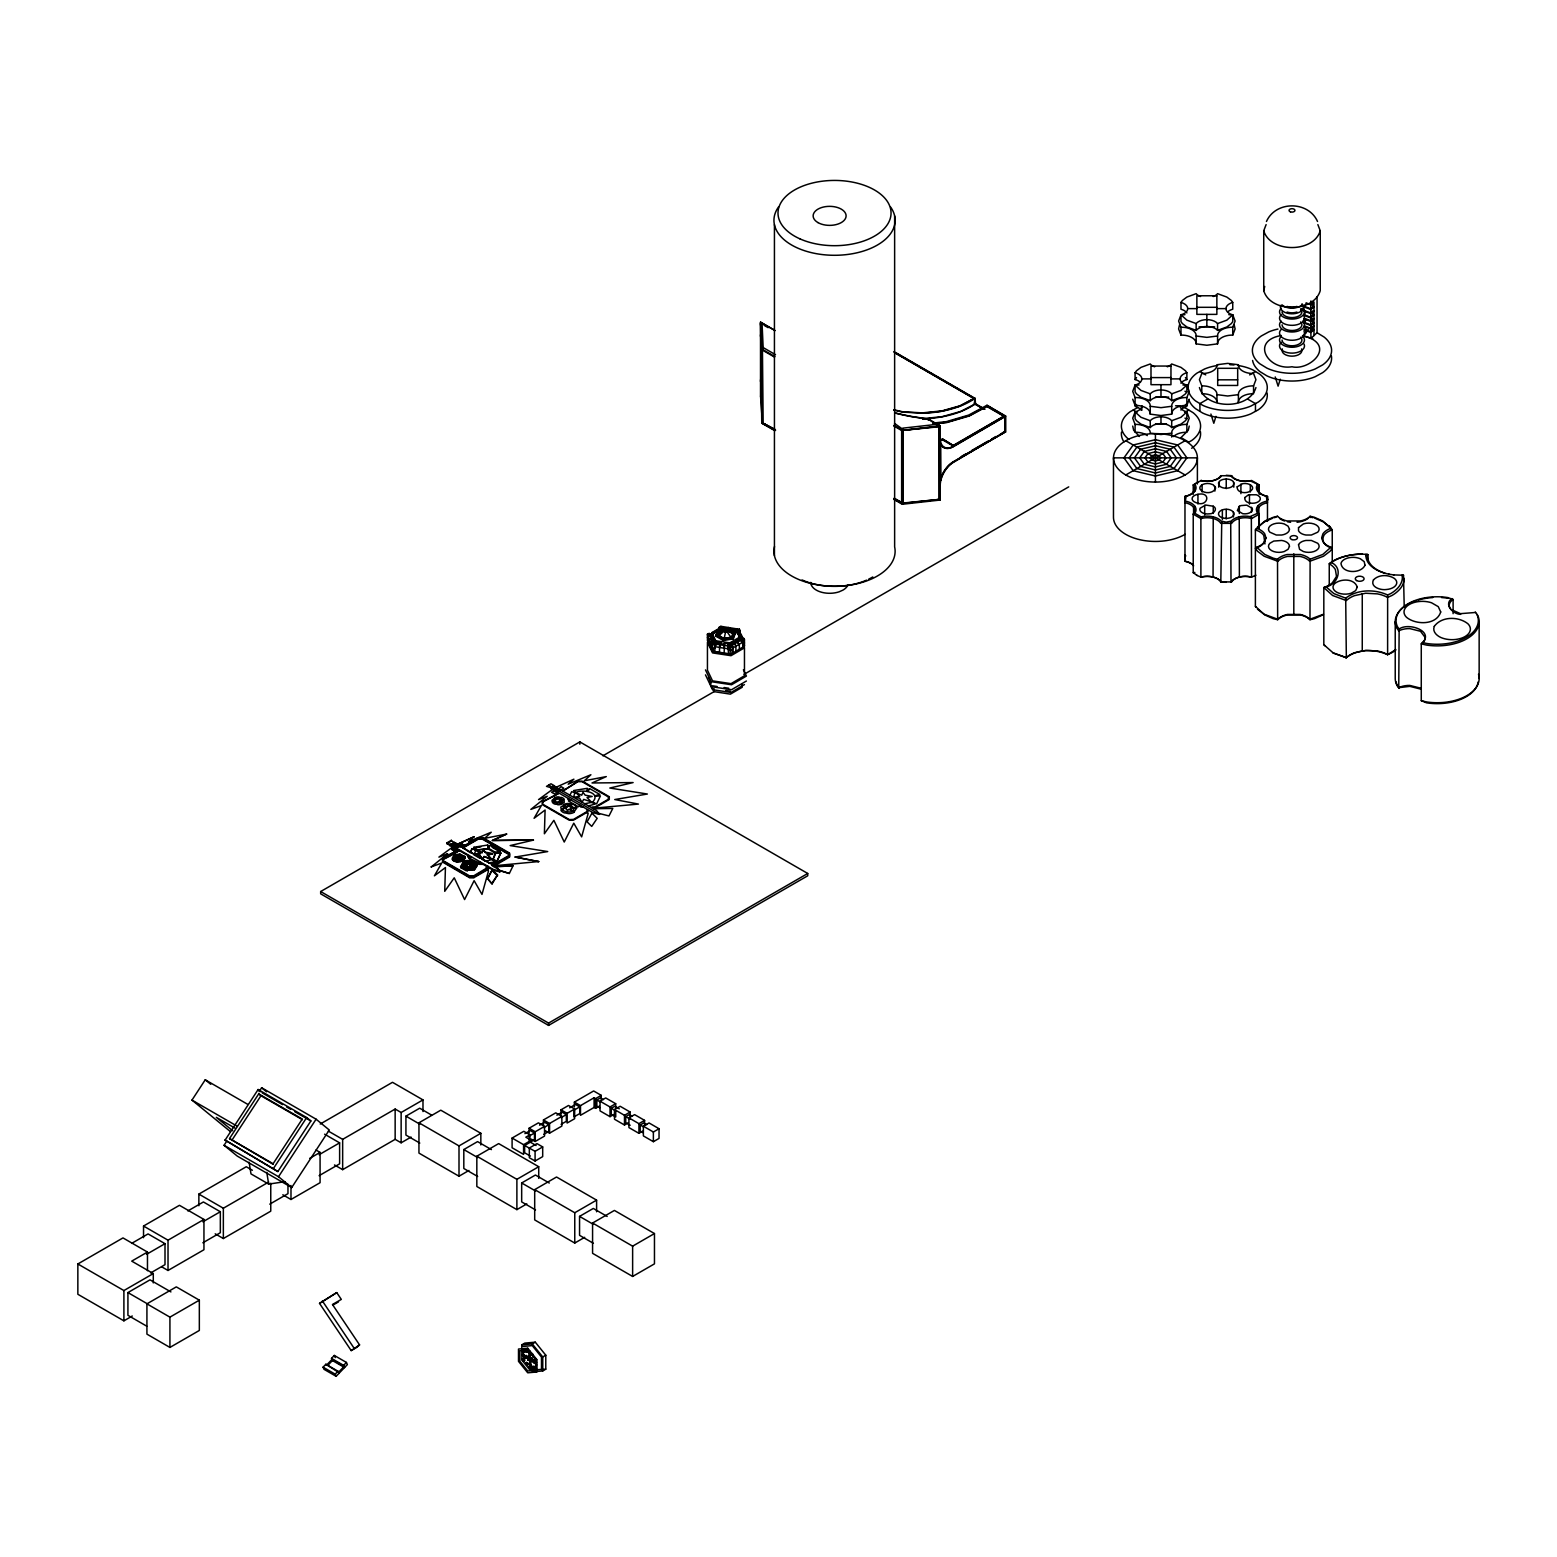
<?xml version="1.0" encoding="UTF-8"?>
<svg xmlns="http://www.w3.org/2000/svg" width="1557" height="1557" viewBox="0 0 1557 1557"><rect width="100%" height="100%" fill="white"/><g stroke="black" fill="none" stroke-linecap="round" stroke-linejoin="round"><path stroke-width="1.5" d="M442.558 862.053L469.299 877.564L474.048 877.564L488.392 869.293L487.808 866.237L486.465 867.015L486.64 869.526L473.795 876.941L469.747 877.155L443.103 861.702L443.122 858.316C465.679 844.809 462.487 850.2 443.122 859.483L443.122 858.316M1404.219 606.919L1403.499 575.234L1401.903 575.195L1402.37 577.258A40.112 23.16 0 0 1 1390.635 593.626L1387.637 594.969L1387.618 654.699L1395.831 649.561M486.971 870.052L488.509 870.986L481.989 894.399L474.126 880.659L464.589 899.557L454.235 877.817L444.738 891.324L445.438 867.541L434.403 875.832L441.701 863.065L431.192 866.899M1389.233 574.241C1379.21 572.275 1365.528 566.417 1365.82 554.37L1367.688 554.545C1366.443 564.432 1376.622 570.66 1384.835 573.112M724.083 648.179L728.715 648.88L728.384 646.038L716.162 644.209L714.819 646.797L717.485 642.126L721.008 642.652L719.451 647.478L724.083 648.179L724.53 643.177L728.053 643.703L728.715 653.687L728.053 643.703M1259.224 528.212L1259.224 514.16L1257.686 513.226L1250.096 516.593A15.745 9.089 0 0 0 1231.237 521.089L1226.235 522.159L1221.213 521.089A15.745 9.089 0 0 0 1202.354 516.593L1200.895 518.578L1200.895 577.141A14.383 8.31 0 0 1 1220.805 581.909L1231.665 581.909A14.383 8.31 0 0 1 1251.556 577.141L1255.896 575.214M497.539 863.24L508.555 856.817L508.905 853.372L482.261 837.997L478.31 837.997L464.161 846.171L463.383 848.429L464.161 846.171M508.555 856.875L508.905 854.482M1323.041 614.859L1314.478 618.654L1309.982 619.725L1308.444 618.382A18.626 10.763 0 0 0 1300.406 614.976L1287.23 614.976A18.626 10.763 0 0 0 1279.173 618.382L1277.655 619.725L1273.139 618.654L1264.595 614.859L1255.39 606.296L1255.39 529.925L1256.596 528.329L1258.718 529.127A18.995 10.977 0 0 1 1264.732 533.856L1265.958 537.749L1264.732 541.622A18.995 10.977 0 0 1 1258.718 546.351L1255.39 548.298L1257.472 551.217L1264.148 556.238L1277.888 561.298A18.003 10.393 0 0 1 1287.444 556.433L1300.192 556.433A18.003 10.393 0 0 1 1309.729 561.298L1323.489 556.238L1330.145 551.217L1332.247 548.298L1328.919 546.351A18.995 10.977 0 0 1 1322.905 541.622L1321.679 537.749L1322.905 533.856A18.995 10.977 0 0 1 1328.919 529.127L1331.021 528.329L1332.247 529.925L1332.247 562.797M1329.522 547.285A18.003 10.393 0 0 1 1323.82 542.79L1322.652 539.111L1323.82 535.433A18.003 10.393 0 0 1 1332.247 529.925L1322.788 521.011L1314.303 517.255L1310.118 516.262L1308.736 517.469A18.995 10.977 0 0 1 1300.523 520.953L1287.094 520.953A18.995 10.977 0 0 1 1278.9 517.469L1277.518 516.262L1273.334 517.255L1264.848 521.011L1255.39 529.925A18.003 10.393 0 0 1 1263.797 535.433L1264.965 543.938M1256.596 547.149L1264.848 554.467L1273.334 558.223L1277.518 559.216L1278.9 558.009A18.995 10.977 0 0 1 1287.094 554.526L1300.523 554.526A18.995 10.977 0 0 1 1308.736 558.009L1310.118 559.216L1309.982 619.725M724.53 643.177L724.141 652.87M1453.109 613.672L1453.109 599.464L1447.835 597.577A41.144 23.744 0 0 0 1397.446 626.673L1399.14 629.009L1398.75 687.688L1409.805 686.365L1421.074 689.187M724.122 638.642L725.484 632.376L727.722 631.072L724.647 630.604L720.774 631.636L718.945 635.704L724.122 638.642L728.793 637.903M1179.564 324.693L1178.61 328.916L1180.985 335.105A14.597 8.427 0 0 1 1196.146 343.863L1206.85 345.245L1217.574 343.863A14.597 8.427 0 0 1 1232.735 335.105L1235.11 328.916L1234.156 324.693M1189.237 399.215L1186.862 405.404A14.597 8.427 0 0 0 1171.701 414.143L1160.977 415.524L1150.253 414.143A14.597 8.427 0 0 0 1135.092 405.404L1132.717 399.215M1189.237 426.073L1188.263 430.296L1180.965 437.614L1188.75 442.11L1191.65 440.534A39.606 22.868 0 0 0 1193.11 412.702L1186.025 408.362A39.606 22.868 0 0 0 1181.802 406.63M1184.974 502.677L1184.974 496.391A14.383 8.31 0 0 0 1193.226 484.908L1195.27 484.947A15.745 9.089 0 0 1 1187.466 495.827L1186.22 496.138L1184.974 502.677A14.383 8.31 0 0 1 1193.226 514.16L1200.895 518.578A14.383 8.31 0 0 1 1220.805 523.347L1231.665 523.347A14.383 8.31 0 0 1 1251.556 518.578L1259.224 514.16A14.383 8.31 0 0 1 1267.476 502.677L1267.476 496.391A14.383 8.31 0 0 1 1259.224 484.908L1251.556 480.471A14.383 8.31 0 0 1 1231.665 475.722L1220.805 475.722A14.383 8.31 0 0 1 1200.895 480.471L1202.354 480.841A15.745 9.089 0 0 0 1221.213 476.345L1220.805 475.722M1317.864 224.597L1320.239 230.786L1320.239 290.672C1313.621 313.035 1270.356 313.035 1263.739 290.672L1263.739 230.786L1266.113 224.597M1218.625 482.398C1217.282 490.942 1237.581 489.618 1233.047 481.308A7.863 4.535 0 0 0 1219.423 481.308L1218.664 487.166M1263.739 290.672L1264.693 286.449M1255.935 387.557C1249.317 409.919 1206.052 409.919 1199.415 387.557M1320.239 230.786C1313.621 253.129 1270.356 253.129 1263.739 230.786M1267.476 521.4L1267.476 502.677L1266.23 496.138L1264.985 495.827A15.745 9.089 0 0 1 1257.18 484.947L1259.224 484.908L1259.224 494.289M894.535 498.649L902.749 503.962L902.749 428.156L937.353 424.283L940.233 425.878L940.233 500.031L902.282 504.273L894.01 499.505M527.901 1356.244L530.178 1357.354M530.236 1357.685L528.407 1355.972M531.093 1362.336C532.416 1361.499 528.582 1360.409 530.236 1361.597M940.37 480.004L940.7 478.758A19.248 11.113 -60 0 1 953.273 461.787L1005.316 431.99L953.487 461.904A19.248 11.113 -60 0 0 940.915 478.875L940.603 480.14L940.37 443.142L940.915 444.154A19.248 11.113 -60 0 0 953.487 446.606L1005.102 416.556L1005.102 431.853M461.222 867.093L463.11 862.403L464.258 863.006L463.285 867.113L467.178 869.37L463.285 866.529L461.397 867.113M562.817 809.309L563.751 806.156C571.419 800.512 579.729 813.143 567.332 811.917C562.544 811.469 557.231 806.078 563.906 806.059M463.383 848.429L463.791 845.957L463.733 848.195M1215.959 416.361L1213.798 423.27L1210.898 414.045M1280.263 379.227L1278.102 386.155L1275.202 376.93M480.062 858.374L473.853 854.812L476.247 849.713L473.309 849.013M573.521 797.262L574.805 793.155C580.274 788.523 602.364 791.793 592.555 802.186L584.731 803.743M457.213 861.819C466.205 858.608 460.502 863.687 456.337 861.371C448.494 862.325 457.972 852.263 454.099 858.9L457.194 860.904L452.6 858.744L454.196 858.783M553.767 801.368C553.805 796.756 560.442 797.651 562.719 800.045C571.03 805.845 543.607 802.478 554.662 798.858M1213.234 516.846L1213.059 577.083M467.411 870.947C465.407 869.156 478.68 871.55 472.997 868.047L466.594 870.11L467.664 869.098M460.561 866.977L463.422 861.761C467.567 858.257 472.121 863.376 470.681 861.274M572.645 811.08C578.27 812.676 564.413 815.479 567.332 811.917M569.92 805.203C572.879 801.68 559.469 804.385 564.296 805.825M460.269 845.976L470.311 852.749L472.043 849.11L474.243 848.76L473.931 847.261L487.691 845.042L488.1 848.565M582.824 806.857L580.975 807.149L580.917 805.767M586.794 791.228L587.339 788.329L573.579 790.547L575.895 792.532M462.877 861.313L461.728 859.775L456.707 861.391L457.194 860.32M460.055 854.306C457.992 854.774 468.735 856.311 463.169 857.459M561.376 802.809C565.716 804.093 554.895 806.176 557.231 803.431M559.352 798.216C561.727 795.51 551.236 797.515 554.973 798.683M467.664 864.349C461.981 861.683 468.443 867.015 468.326 862.87C469.28 866.529 477.259 865.128 469.455 864.349M467.664 864.758L468.326 862.87M716.025 634.906L718.614 629.164L728.54 627.588L735.877 631.753L733.289 638.934L723.343 640.511L716.025 636.346L716.025 634.906L723.343 639.09L733.289 637.514L735.877 631.753M716.025 636.346L718.614 629.164M714.877 648.276L712.522 648.043M714.877 651.488L714.819 645.182L717.485 642.126M718.945 635.704L724.647 630.604M719.451 647.478L721.008 642.652M719.509 652.169L719.509 647.362L714.877 646.68M726.418 630.332L732.958 633.485L731.128 637.533L727.255 632.103M728.773 650.359L732.549 649.756M482.047 852.711L477.22 850.667L482.047 852.711L483.371 849.46C484.538 855.902 502.327 854.404 485.512 852.302M457.661 857.304L455.714 856.214L457.661 857.304L458.186 855.766L461.865 857.888L459.043 856.914M461.397 866.879L460.911 867.736L463.285 867.113C467.625 875.54 478.739 860.729 473.347 868.417C474.924 870.538 480.081 862.539 474.768 864.991M474.515 869.838L477.376 864.602M928.595 420.156L928.225 419.008L911.546 416.439A185.964 107.375 0 0 1 894.944 412.858M468.209 856.545L468.715 855.474L468.209 857.128L469.474 857.304L468.209 857.128M475.488 850.161L472.043 848.584L470.311 852.166L473.853 854.229M475.157 850.122L488.1 848.915L495.535 853.217L500.167 851.154L490.221 845.432L488.1 848.098L495.535 852.399L492.907 859.717L495.788 853.178L500.809 852.866L496.975 861.391L492.207 859.542L485.064 861.274L482.417 858.958M496.975 861.391L500.809 852.866M568.383 798.507L567.857 799.578L570.29 799.617M569.959 795.218L571.691 791.637L575.136 792.98M455.325 855.863C452.639 854.443 450.615 862.072 454.099 858.316M457.194 860.846L461.728 860.281L463.169 857.226L465.193 857.128L463.636 860.885L462.76 860.437M463.636 860.885L465.193 857.128M561.668 802.653L562.817 800.279C567.293 800.337 560.209 795.335 559.742 798.274M499.038 870.091L509.334 873.477L513.129 865.634L493.705 865.926M460.911 867.736L466.107 870.733L467.178 868.787M470.759 862.228L474.651 865.05L470.759 862.812L471.829 860.865L476.539 864.719M562.933 809.582C556.919 808.881 566.3 815.751 566.826 811.839M570.407 805.28C570.932 801.368 580.313 808.219 574.299 807.519M1277.655 619.725L1277.518 559.216M487.438 878.44L492.284 869.779L497.539 874.937L492.07 883.928L487.438 878.44L492.07 883.928M487.438 879.374L492.284 869.779M479.731 863.765L480.315 862.15L479.731 863.415L480.996 863.61L480.315 862.383M571.244 800.162L568.519 801.038L578.445 806.779L579.963 805.203M587.748 791.384L589.889 788.718L599.815 794.44L595.202 795.685M1310.118 517.625L1310.118 516.262M466.672 866.373C460.833 862.169 469.28 870.674 468.754 866.529L472.627 868.203L468.754 866.529M467.879 868.475L468.754 866.938M553.864 801.583C549.193 800.999 556.374 806.39 556.842 803.354M484.071 856.506L491.506 859.328L484.071 856.506L482.417 859.328L480.043 855.455L475.138 854.209L480.043 855.863L482.125 858.783M482.417 859.736L484.071 856.914M582.065 802.205L583.719 799.383L591.173 801.797L587.008 797.495L592.205 796.464L585.16 795.179L583.019 792.318L581.715 795.179L575.526 792.747M456.843 858.569L454.878 857.635L457.758 860.204L458.459 858.608L461.456 860.028L458.459 858.608M1266.464 221.483C1275.689 200.678 1308.289 200.678 1317.514 221.483M1221.739 521.809L1220.805 581.909L1226.235 582.318M230.475 1131.647L191.978 1100.098L205.232 1079.799L247.933 1104.458M225.123 1140.094L258.131 1089.511L306.69 1117.537L310.875 1120.962L277.847 1171.545L225.123 1140.094L277.847 1171.545M259.046 1091.729L261.634 1087.759L316.09 1119.191L329.267 1129.993L291.723 1187.543L237.267 1156.092L224.072 1145.29L226.602 1141.417M229.521 1138.576L258.696 1093.89L302.272 1119.055L273.098 1163.741L229.521 1138.576L273.273 1164.383M231.779 1140.425L260.953 1095.739L258.696 1093.89M273.682 1168.12L306.69 1117.537M291.723 1187.543L278.528 1176.722L316.09 1119.191M492.07 882.994L497.539 874.937M1197.216 575.467L1193.226 572.704L1193.226 514.16L1195.27 512.487A15.745 9.089 0 0 0 1187.466 501.607L1186.22 501.315M1194.861 572.431L1193.226 572.704M522.354 1355.096L524.378 1354.668L524.378 1356.672L522.354 1355.096L523.366 1354.084M525.546 1350.561L527.57 1350.133L527.57 1352.138L526.052 1351.846L526.558 1349.549M523.872 1356.964L525.332 1355.583L526.324 1358.113L524.845 1357.179L526.324 1355.485L527.298 1358.015L526.324 1355.485M527.064 1352.43L528.076 1351.418M529.03 1357.86L528.524 1358.58M526.052 1362.589L527.57 1362.881L527.064 1365.197L525.546 1363.309L526.558 1362.297M533.428 1356.108L532.416 1353.52M527.064 1365.197L528.076 1364.185M530.703 1359.903C533.136 1360.429 528.991 1361.071 532.202 1358.716M531.969 1360.565L529.75 1361.888M531.93 1366.988L533.934 1366.559L533.428 1368.875L531.93 1366.988L533.428 1368.875M536.114 1361.441L535.102 1362.453L536.62 1364.341M715.247 640.842C709.758 642.224 712.639 659.37 711.88 643.508L715.247 641.951L714.274 638.818L710.615 642.457L709.35 639.791L713.32 636.794L712.347 634.769L708.065 637.124L709.544 639.752L709.35 644.598L707.442 634.186L713.145 634.108M1186.901 312.918A11.892 6.851 0 0 0 1180.985 309.24L1180.985 302.428L1182.386 300.462L1186.882 297.076L1196.146 293.67A11.892 6.851 0 0 0 1200.525 296.511M1140.016 382.068A11.892 6.851 0 0 0 1135.092 379.538L1135.092 372.707L1136.513 370.741L1140.989 367.374L1150.253 363.968A11.892 6.851 0 0 0 1154.632 366.81M1196.866 308.617L1187.738 308.617A11.892 6.851 0 0 1 1180.985 314.806L1178.61 321.053L1180.985 327.242A14.597 8.427 0 0 1 1196.146 336.001L1206.85 337.363L1217.574 336.001A14.597 8.427 0 0 1 1232.735 327.242L1235.11 321.053L1232.735 314.864A11.892 6.851 0 0 1 1225.982 308.617L1216.854 308.617M1135.092 379.538L1136.513 377.553M1150.993 378.896L1141.845 378.896A11.892 6.851 0 0 1 1135.092 385.085L1132.717 391.352L1135.092 397.541A14.597 8.427 0 0 1 1150.253 406.28L1160.977 407.662L1171.701 406.28A14.597 8.427 0 0 1 1186.862 397.541L1189.237 391.352L1186.862 385.143A11.892 6.851 0 0 1 1180.109 378.896L1170.961 378.896M1136.513 404.431L1135.092 406.396A11.892 6.851 0 0 1 1141.028 410.075M1135.092 412.021L1132.717 418.21L1135.092 424.399A14.597 8.427 0 0 1 1150.253 433.138L1160.977 434.52L1171.701 433.138A14.597 8.427 0 0 1 1186.862 424.399L1189.237 418.21L1186.862 412.021A14.597 8.427 0 0 1 1184.858 411.982M1228.765 314.65A14.597 8.427 0 0 0 1232.735 314.864L1226.838 320.158L1217.574 323.564A11.892 6.851 0 0 0 1206.85 319.652A11.892 6.851 0 0 0 1196.146 323.564L1186.882 320.158L1180.985 314.806A14.597 8.427 0 0 0 1184.955 314.65M1182.872 384.929A14.597 8.427 0 0 0 1186.862 385.143L1180.965 390.437L1171.701 393.843A11.892 6.851 0 0 0 1160.977 389.951A11.892 6.851 0 0 0 1150.253 393.843L1140.989 390.437L1135.092 385.085A14.597 8.427 0 0 0 1139.082 384.929M1186.862 385.085L1186.862 391.916L1185.441 393.882L1180.965 397.249L1171.701 400.655A11.892 6.851 0 0 0 1160.977 396.763A11.892 6.851 0 0 0 1150.253 400.655L1140.989 397.249L1136.513 393.882L1135.092 391.916L1135.092 385.085M1175.535 405.774L1180.109 405.774A11.892 6.851 0 0 0 1186.862 411.963L1180.965 417.295L1171.701 420.701A11.892 6.851 0 0 0 1160.977 416.809A11.892 6.851 0 0 0 1150.253 420.701L1140.989 417.295L1135.092 411.963A11.892 6.851 0 0 0 1141.845 405.774L1141.845 410.308M1186.862 411.963L1186.862 418.775L1185.441 420.74L1180.965 424.127L1171.701 427.533A11.892 6.851 0 0 0 1160.977 423.621A11.892 6.851 0 0 0 1150.253 427.533L1140.989 424.127L1136.513 420.74L1135.092 418.775L1135.092 411.963M1313.991 310.836L1310.916 313.697L1303.832 311.011L1303.832 306.846L1306.031 303.771M1253.56 385.883L1255.935 379.694L1253.56 373.505A14.597 8.427 0 0 1 1238.399 364.747L1227.675 363.384L1216.951 364.747A14.597 8.427 0 0 1 1201.79 373.505L1199.415 379.694L1201.79 385.883A14.597 8.427 0 0 1 1216.951 394.641L1227.675 396.003L1238.399 394.641A14.597 8.427 0 0 1 1253.56 385.883L1253.56 393.746A14.597 8.427 0 0 0 1238.399 402.504L1238.399 394.641M1306.031 319.827L1303.832 322.902L1310.916 325.588L1313.991 322.727M1302.703 335.495L1303.832 335.748L1308.25 329.578M1331.021 547.149L1322.788 554.467L1310.118 559.216M1265.958 537.749L1263.797 542.79A18.003 10.393 0 0 1 1258.114 547.285M723.129 628.405L723.188 626.673L723.188 628.288L725.562 628.211M1399.14 629.009C1408.851 621.924 1435.749 631.617 1421.269 643.839L1421.269 700.669L1426.543 702.83A41.144 23.744 0 0 0 1478.177 681.947M331.505 1358.385L343.61 1365.372L344.545 1367.533L332.439 1360.526L331.505 1358.385L334.307 1355.446L346.413 1362.433L347.367 1364.594L336.137 1376.31L324.012 1369.323L323.077 1367.163L325.88 1364.243L337.986 1371.23L338.939 1373.391M326.347 1365.314L331.972 1359.456L344.078 1366.443L338.472 1372.301L325.88 1364.243M328.235 1364.925L332.439 1360.526M336.137 1376.31L335.183 1374.169L337.986 1371.23M343.61 1365.372L346.413 1362.433M774.16 430.316L761.762 423.154L761.762 349.002L763.164 347.561L762.035 323.058L760.517 322.104L760.517 396.276M1310.702 304.16L1312.804 302.194L1312.804 306.826L1310.702 308.792L1304.961 306.573M1310.702 317.278L1312.804 315.312L1312.804 310.991L1310.702 312.957L1304.961 310.758L1304.961 315.059L1310.702 317.278L1310.916 309.532L1313.991 306.671M1310.702 324.849L1312.804 322.883L1312.804 318.757L1310.702 320.723L1304.961 318.504L1304.961 322.63L1310.702 324.849L1310.916 318.017L1313.991 315.156M1313.991 318.582L1310.916 321.443L1303.832 318.776M1313.991 326.172L1310.916 329.014L1303.832 326.347M1310.702 331.719L1312.804 329.753L1312.804 326.328L1310.702 328.293L1304.961 326.075L1304.961 329.5L1310.702 331.719L1310.916 325.588M1281.275 335.495C1249.96 340.925 1268.118 370.78 1291.999 366.751C1308.308 370.819 1333.006 349.216 1310.916 338.433L1310.916 332.458L1313.991 329.597M1317.047 296.784L1317.047 332.711L1310.916 338.433L1303.832 335.748M457.252 845.042L457.252 846.21L458.225 844.478L455.053 842.648L449.876 845.646L446.84 842.901L449.876 844.653L451.141 843.913L451.16 846.054L454.333 847.884L455.423 845.412L453.106 844.069L451.705 844.887L455.423 845.743L454.333 846.716L451.141 844.906M1194.842 506.22L1193.577 507.348L1193.577 514.374M319.535 1303.404L336.74 1292.602L341.314 1299.394L332.458 1304.494L359.57 1344.898L356.767 1347.389L351.201 1350.6L319.535 1303.404L336.74 1292.602M351.201 1350.6L359.57 1344.898M474.243 836.673L456.629 844.673L474.243 836.673L468.521 841.734L491.253 832.217L484.636 838.347L506.648 834.065L492.362 840.508L533.448 840.099L510.151 845.587L547.714 851.562L515.075 857.07L538.78 861.605L515.075 857.012M1451.883 598.55C1443.397 604.369 1453.148 614.353 1460.68 614.353M1451.883 599.679L1453.109 599.464A15.959 9.206 0 0 0 1449.217 605.829L1449.859 608.106M1395.636 650.281A31.49 18.178 0 0 1 1387.579 654.543A26.586 15.356 0 0 0 1377.439 651.021L1365.664 650.378L1354.551 652.753A26.586 15.356 0 0 0 1346.338 657.677L1333.532 653.22L1323.82 644.676L1323.82 587.553L1326.077 586.814L1333.901 593.626L1345.696 598.141C1357.47 589.266 1374.5 588.974 1387.637 594.969M1345.871 657.871C1357.509 648.88 1374.578 648.627 1387.618 654.699M719.353 630.604L719.198 627.315L720.872 626.323L736.169 628.775L740.023 639.09L729.805 645.085L728.053 644.812M431.192 866.957L447.56 853.82M1194.764 484.227L1197.528 482.145M1239.333 506.297L1237.348 510.579L1242.778 513.713A7.688 4.437 0 0 0 1252.198 508.283L1246.748 505.149L1240.929 505.577L1239.333 506.297L1239.333 513.499M1257.472 527.006L1264.148 521.984L1272.828 518.131M1329.25 585.16L1329.25 563.751L1333.901 560.89A40.112 23.16 0 0 1 1362.258 554.097L1367.688 554.545L1367.688 559.313M734.417 629.631L739.38 629.125L740.023 633.66L739.38 629.125L736.169 630.994L736.169 628.775M452.756 846.969L438.899 857.128L447.56 853.761M552.404 789.438L538.547 799.597L547.208 796.289L530.84 809.406L541.349 805.592L534.07 818.301L545.086 810.049L544.386 833.774L553.883 820.325L564.237 842.026L573.774 823.166L581.637 836.868L588.176 813.455L586.639 812.559M708.279 637.085L710.206 635.704L713.554 642.73M715.695 632.609L714.079 631.928L712.483 632.843L715.695 631.5L709.272 634.906L719.353 629.009M463.383 847.261L478.135 838.775L482.884 838.775L509.645 854.287M724.53 644.287L715.733 642.963L711.86 634.867L711.86 632.648L722.078 626.654L722.078 628.872L720.872 626.323M718.264 630.021L719.529 629.262M711.86 632.648L715.733 640.744L729.805 642.866L740.023 636.891M738.582 636.054L742.553 637.377L738.582 634.945L739.556 638.078L743.818 638.428L744.46 639.771L742.786 640.744L742.786 647.148L742.631 642.263L732.549 648.16L732.705 653.045L732.705 646.642L731.089 643.216L733.639 641.737L736.072 646.272L733.639 641.737M739.419 649.113L739.264 644.228L736.208 641.348L738.758 638.74L742.786 642.34L740.762 640.297L731.887 645.493L732.549 648.16M732.705 646.642L728.715 647.284M742.786 643.956L744.46 642.963L743.623 641.679M739.556 638.078L744.46 639.771L744.46 646.174L730.408 654.427L714.118 651.974L711.432 646.311M746.406 681.012L731.556 689.712L711.101 686.637M744.46 684.593L731.031 692.456L712.522 689.673L705.477 674.862M775.191 330.59L760.517 322.104L762.288 349.196L762.405 422.784L774.958 429.323M893.679 425.898L901.639 430.491L940.233 425.878L928.965 419.358L911.974 416.731A184.543 106.557 0 0 1 895.509 413.189M922.561 418.697L942.413 416.614L960.552 411.496L975.519 403.769L975.071 398.397L974.468 403.847L983.518 409.082M974.468 403.847L975.071 398.397L895.509 352.446M953.507 445.283L1004.129 416.069L953.507 445.672L942.277 438.821L953.507 445.672M940.37 443.142L940.7 444.037A19.248 11.113 -60 0 0 953.273 446.489L1005.686 416.069L986.982 405.268L968.688 415.077L946.403 421.616L933.032 423.095M961.603 456.357L965.651 454.021M971.724 450.518L987.936 441.156M991.984 438.821L996.032 436.485M959.579 457.914L987.936 441.546M991.984 439.21L996.032 436.875M1000.081 434.539L1004.129 431.814M1005.063 431.639L953.507 462.312A18.762 10.821 -60 0 0 940.233 485.297M893.679 498.571L902.262 502.814L894.282 498.221M725.309 631.247L726.594 631.578L725.484 631.636M320.664 891.538L579.846 741.891L807.733 873.477L807.733 875.774L548.57 1025.401L320.664 893.835L320.664 891.538L548.57 1023.105L807.733 873.477M1184.858 412.274L1188.75 410.036M1207.707 399.098L1199.902 403.594L1199.902 411.34M1249.609 374.887L1255.467 371.52M446.84 842.901L451.316 840.332L454.333 843.057M446.84 843.894L449.817 842.181M602.909 755.807L714.079 691.639L730.408 694.15L742.241 687.24L742.241 684.263M744.09 674.317L1068.725 486.874M453.106 844.4L454.333 842.065M457.68 844.789L455.053 843.271L453.651 844.089L455.053 842.96L457.68 844.789L455.967 845.432L453.087 843.797M451.16 846.054L452.133 844.497L451.141 843.913M455.053 842.648L454.08 844.361L453.087 842.804M454.333 846.716L458.225 844.478M451.822 848.76L454.605 851.348L451.822 848.76L456.668 847.125L455.306 846.327M461.436 843.193L461.3 845.451L460.288 844.809L461.436 843.193L464.22 845.801L461.436 844.128L458.614 846.93M454.333 847.884L455.306 846.152M451.822 849.733L452.99 848.078M452.99 849.013L464.22 844.809M454.8 850.122L454.8 849.129L455.773 850.667L454.8 850.064L456.629 849.013L456.668 847.125M460.269 846.969L462.098 844.926M454.605 850.356L455.773 849.674M459.179 849.694L442.558 858.218L442.558 862.111M462.098 845.86L463.052 846.463L478.135 837.666L482.884 837.666L509.645 853.119L509.645 857.012L495.301 865.303L492.012 864.972L493.355 863.026L495.71 863.123L508.555 855.708M442.558 859.386L459.179 850.803M464.161 847.319L478.31 839.106L482.261 839.106L508.905 854.54L508.905 853.372M476.247 850.064L487.146 848.76M1125.769 474.982L1185.111 440.709M460.269 846.171L496.917 867.327L499.816 871.901L493.258 870.227L483.176 864.33L478.797 864.31L468.852 858.53L471.576 857.128L469.786 857.693M464.258 863.006L463.149 866.49M464.648 863.376L470.759 862.812M464.083 863.687L470.253 862.675M470.506 860.651L477.026 864.446M460.911 867.152L466.594 869.876M474.768 865.342L477.026 863.863M495.535 852.399L500.167 851.154M468.852 858.004L479.731 863.201M474.34 869.117L472.997 868.261L474.34 869.468M573.988 811.937L577.024 807.655L574.436 807.811M492.907 859.367L495.71 860.846L492.907 859.133M492.207 859.542L495.087 862.481L495.71 860.612L496.975 860.807M591.855 802.595L596.623 803.86L600.457 795.899L595.436 796.23M493.355 864.135C488.197 866.393 500.556 867.872 499.816 871.901M443.103 861.761L443.103 860.593L469.747 875.988L473.795 875.774L488.081 867.23M488.392 868.125L474.048 876.396L469.299 876.396L442.558 860.943M492.012 863.804L495.301 864.135L509.645 855.863M132.287 1315.996L123.898 1320.842L77.85 1294.276L77.85 1263.973L122.984 1237.912L147.467 1252.062L147.467 1270.687M143.536 1237.698L143.536 1226.04L179.444 1205.313L203.948 1219.442L203.948 1249.746L168.02 1270.473L161.909 1266.95M198.868 1205.76L198.868 1194.102L246.278 1166.738L252.39 1170.261M320.236 1124.037L392.5 1082.31L422.979 1099.904L422.979 1111.542M131.625 1243.401L148.071 1233.923L165.003 1243.673L165.003 1264.654L150.601 1272.964M187.872 1210.937L203.403 1201.965L220.335 1211.735L220.335 1232.716L202.858 1242.797M147.467 1252.062L131.722 1261.131L153.287 1273.587L153.287 1282.91M143.536 1226.04L168.02 1240.189L203.948 1219.442M198.868 1194.102L223.352 1208.232L268.699 1182.055M309.687 1158.389L320.08 1152.394L320.08 1182.697L290.984 1199.493L282.829 1194.783M328.371 1131.122L342.657 1139.354L395.147 1109.051L401.142 1112.496L422.979 1099.904M146.494 1254.358L165.003 1243.673M202.858 1221.817L220.335 1211.735M319.107 1154.71L339.621 1142.857L339.621 1163.838L319.107 1175.691M419.787 1143.072L405.929 1135.072L405.929 1116.135L419.689 1108.195L431.561 1115.065M269.75 1204.164L287.967 1193.655L287.967 1184.332M77.85 1263.973L123.898 1290.558L153.287 1273.587M468.929 1170.475L459.004 1176.216L418.95 1153.095L418.95 1122.792L440.787 1110.18L480.841 1133.301L480.841 1144.959M146.767 1326.194L127.927 1315.315L127.927 1292.582L149.997 1279.854L170.939 1291.921M215.197 1233.825L223.352 1238.535L270.762 1211.171L270.762 1183.203M334.483 1164.947L342.657 1169.657L395.147 1139.354L401.142 1142.799L411.067 1137.077M146.922 1303.851L176.311 1286.88L199.335 1300.173L199.335 1330.457L169.927 1347.428L146.922 1334.135L146.922 1303.851L169.927 1317.144L199.335 1300.173M418.95 1122.792L459.004 1145.913L480.841 1133.301M477.668 1176.489L463.811 1168.49L463.811 1149.553L477.571 1141.612L491.428 1149.611M526.811 1203.892L516.885 1209.633L476.831 1186.492L476.831 1156.209L498.668 1143.597L538.722 1166.718L538.722 1178.377M512.097 1138.05L523.58 1144.687L523.58 1154.399L512.097 1147.762L512.097 1138.05L523.794 1131.297L529.905 1134.839L529.905 1139.685M529.108 1133.087L529.108 1128.222L538.43 1122.85L544.541 1126.392L544.541 1136.085L535.219 1141.456L531.151 1139.101M543.451 1124.796L543.451 1119.95L555.752 1112.846L561.863 1116.388L561.863 1126.081L549.563 1133.165L545.495 1130.83M560.987 1114.676L560.987 1109.83L568.519 1105.47L574.65 1109.012L574.65 1118.704L567.098 1123.045L567.098 1113.352L574.65 1109.012M574.377 1106.949L574.377 1102.103L593.645 1090.97L601.255 1095.369L601.255 1100.215M524.923 1133.632L530.256 1130.557L534.479 1133.009L534.479 1139.705L530.918 1141.768M539.559 1125.186L544.6 1122.286L548.823 1124.718L548.823 1131.433L543.782 1134.333M556.881 1115.182L562.116 1112.165L566.339 1114.598L566.339 1121.312L561.104 1124.329M569.667 1107.806L575.506 1104.438L579.729 1106.871L579.729 1113.586L573.891 1116.953L573.891 1110.238L579.729 1106.871M529.905 1134.839L525.818 1137.194L531.209 1140.288L523.58 1144.687M529.108 1128.222L535.219 1131.764L544.541 1126.392M543.451 1119.95L549.563 1123.473L561.863 1116.388M574.377 1102.103L580.489 1105.626L594.093 1097.763L595.591 1098.639L601.255 1095.369M534.479 1133.009L529.146 1136.085L529.146 1140.561M543.782 1127.618L548.823 1124.718M561.104 1117.634L566.339 1114.598M599.795 1107.728L596.837 1106.015L596.837 1099.962L600.399 1097.899L603.376 1099.612M613.808 1114.481L610.033 1116.661L600.048 1110.9L600.048 1101.208L605.692 1097.938L615.696 1103.699L615.696 1108.545M530.373 1156.072L524.631 1152.764L524.631 1145.485L530.353 1142.176L536.095 1145.504M599.367 1106.151L595.591 1108.331L594.093 1107.455L580.489 1115.318L580.489 1105.626M600.048 1101.208L610.033 1106.969L615.696 1103.699M524.631 1145.485L535.083 1151.324L542.692 1146.925L542.692 1156.617L535.083 1161.016L529.322 1157.707L529.322 1148.015L536.951 1143.617L542.692 1146.925M611.278 1108.312L615.735 1110.881L615.735 1116.933L611.278 1114.364L611.278 1108.312L614.84 1106.248L619.297 1108.818M628.25 1122.831L624.493 1125.01L614.49 1119.23L614.49 1109.538L620.153 1106.268L630.137 1112.048L630.137 1116.894M614.49 1109.538L624.493 1115.318L630.137 1112.048M476.831 1156.209L516.885 1179.33L538.722 1166.718M630.176 1125.263L625.719 1122.694L625.719 1116.641L629.3 1114.578L632.259 1116.291M642.71 1131.161L638.934 1133.34L628.931 1127.579L628.931 1117.887L634.594 1114.617L644.598 1120.378L644.598 1125.224M535.53 1209.906L521.673 1201.907L521.673 1182.97L535.433 1175.029L549.29 1183.028M628.931 1117.887L638.934 1123.648L644.598 1120.378M643.138 1132.756L640.18 1131.044L640.18 1124.991L643.742 1122.928L646.7 1124.641M333.179 1304.941L338.492 1301.886M643.372 1126.217L649.035 1122.947L659.039 1128.728L659.039 1138.42L653.376 1141.69L643.372 1135.909L643.372 1126.217L653.376 1131.997L659.039 1128.728M584.692 1237.309L574.767 1243.05L534.693 1219.909L534.693 1189.626L556.53 1177.014L596.603 1200.136L596.603 1211.794M534.693 1189.626L574.767 1212.747L596.603 1200.136M593.412 1243.323L579.554 1235.324L579.554 1216.387L593.314 1208.446L607.172 1216.445M592.575 1223.024L614.412 1210.431L654.465 1233.553L654.465 1263.856L632.629 1276.448L592.575 1253.327L592.575 1223.024L632.629 1246.164L654.465 1233.553M535.627 1369.284L529.75 1369.81L521.887 1360.059L521.77 1344.839L524.806 1343.107L535.297 1342.173L545.787 1355.213L545.787 1369.187L542.751 1370.938L532.26 1371.873M521.77 1344.839L532.26 1343.905L535.297 1342.173M522.996 1350.036L523.366 1352.585L524.748 1351.048L524.242 1352.508M523.872 1349.958L524.242 1351.34M522.49 1351.495L524.748 1352.216M526.052 1349.841L527.57 1350.133M526.052 1351.846L527.57 1352.138M529.38 1350.639L530.236 1351.729M522.86 1354.376L524.378 1354.668M522.86 1356.381L524.378 1356.672M528.757 1352.897L529.75 1355.427L528.757 1352.897L530.236 1352.527L530.723 1355.349L531.229 1353.734M522.49 1358.833L523.872 1358.463L524.242 1361.013L522.49 1360.001L523.872 1358.463M522.49 1360.001L522.996 1358.541M524.242 1361.013L524.748 1359.553M528.154 1357.354L530.236 1356.517L527.765 1358.21M523.366 1361.09L524.748 1360.721M528.018 1358.852L529.283 1358.502M527.784 1359.689C531.54 1359.3 525.546 1361.811 529.088 1358.774M530.723 1358.132L531.696 1359.008L531.599 1357.646M527.901 1360.331L529.146 1359.65M530.84 1358.755L532.085 1358.074M525.546 1363.309L527.57 1364.905M532.689 1360.39L534.168 1360.02L534.654 1362.842L532.689 1361.713L534.168 1360.02M535.744 1358.56L536.62 1359.65M528.757 1363.368L531.229 1365.508L530.236 1362.978L528.757 1364.672L531.229 1365.508M532.689 1361.713L533.195 1360.098M542.751 1370.938L542.751 1356.964L545.787 1355.213M530.723 1365.8L531.229 1364.204M533.662 1362.92L535.141 1362.55M528.874 1366.774L530.236 1366.404L530.606 1368.934L528.874 1367.922L530.236 1366.404M528.874 1367.922L529.38 1366.482M532.922 1365.976L534.44 1367.863M530.606 1368.934L531.112 1367.494M529.75 1369.012L531.112 1368.642M536.62 1368.155L535.238 1367.357L535.744 1365.898M536.62 1365.82L535.238 1366.19M938.949 441.604L942.277 439.716L953.507 446.178A18.762 10.821 -60 0 1 940.233 438.529M711.14 633.66L709.116 634.808L709.116 633.212M453.632 855.241L455.014 856.389L459.704 855.747M460.074 855.825C466.672 858.977 459.296 854.326 455.442 856.136L454.391 854.832L459.918 854.014L464.92 857.109M463.071 857.012L464.92 856.525M462.001 859.834L463.13 860.457L462.001 860.184M1137.836 407.506L1130.304 411.612A39.606 22.868 0 0 0 1128.844 439.424M1004.129 416.069L986.943 406.143L969.31 415.602L946.753 422.219L933.227 423.718M1004.129 416.439L986.943 406.533L969.31 415.991L946.753 422.589L933.227 424.107M922.523 413.267L942.043 411.223L959.871 406.202L974.273 398.378L959.871 405.813L942.043 410.853L922.523 412.877L902.768 411.788L893.854 409.763M1365.82 555.479L1367.688 554.545M736.656 632.006L740.023 630.449M556.297 787.18L573.891 779.181L568.169 784.183L590.901 774.744L584.284 780.797L606.296 776.593L592.01 782.976L633.115 782.568L609.819 788.037L647.381 794.031L614.743 799.539L638.448 804.074L597.907 807.83L596.37 806.954M506.648 834.065L492.362 840.449L533.448 840.04M1201.109 480.549L1193.226 484.908L1193.226 494.289M1323.489 614.237L1309.729 619.297A18.003 10.393 0 0 0 1300.192 614.431L1287.444 614.431A18.003 10.393 0 0 0 1277.888 619.297L1264.148 614.237L1257.472 609.215M1193.577 491.72L1194.842 491.214M1326.077 586.814C1337.56 584.673 1343.652 568.558 1331.605 562.602M1239.391 577.083L1239.236 516.846M1475.627 612.465L1460.447 613.653L1450.735 609.312M453.651 843.758L457.68 844.478M1266.23 501.315L1264.985 501.607A15.745 9.089 0 0 0 1257.18 512.487L1257.686 513.226M1180.985 314.806L1180.985 321.618L1182.386 323.584L1186.882 326.97L1196.146 330.376A11.892 6.851 0 0 1 1206.85 326.483A11.892 6.851 0 0 1 1217.574 330.376L1226.838 326.97L1231.334 323.584L1232.735 321.618L1232.735 314.806M1197.975 494.328L1196.068 494.776A7.863 4.535 0 0 0 1196.068 502.658C1207.784 507.991 1211.891 491.331 1197.975 494.328L1197.897 503.943M1274.521 517.722L1277.518 516.262M1200.895 577.141L1202.491 576.83A15.317 8.836 0 0 1 1220.844 581.228L1221.447 582.046M1186.22 496.138L1184.974 496.391L1184.974 561.221A14.383 8.31 0 0 1 1193.577 565.892M491.506 859.328L487.341 854.618L492.537 853.606M487.341 855.027L492.537 854.014M472.627 868.203L470.428 865.556L473.114 865.05M470.428 865.964L473.114 865.458M461.456 860.028L459.782 857.868L461.865 857.479M459.782 858.277L461.865 857.888M588.527 805.942L594.424 804.21M476.208 847.709L480.802 846.911M480.996 863.96L483.176 864.388M485.064 860.69L488.879 862.889L495.087 861.897M493.024 862.753L488.879 862.889M1297.059 522.276L1300.192 521.79A18.003 10.393 0 0 0 1307.958 518.5M718.614 630.585L728.54 629.009L735.877 633.193M720.774 631.636L727.781 630.527M739.556 636.988L741.696 638.253L738.329 631.227L740.023 632.045L736.656 630.896M708.065 638.72L707.442 637.397M709.35 639.791L713.32 636.794M737.609 634.03L737.609 632.92L741.288 634.711L742.553 637.377M710.615 642.457L714.274 638.818M743.623 640.063L744.46 646.174M743.623 644.87L743.818 638.428M470.506 861.235L463.597 862.714M474.515 869.254L466.594 870.46M475.138 854.209L480.043 853.47L475.138 854.618M249.12 1162.203L250.988 1173.9L268.66 1184.099L285.009 1181.685M459.918 854.598L454.138 855.338M464.122 865.303L466.633 864.933L464.122 865.711M454.878 857.635L456.843 857.362L454.878 858.043M469.786 857.459L468.852 858.53L469.474 856.953L471.576 857.362M469.474 856.953L470.623 856.798M499.544 852.905L495.535 852.866L499.213 852.166L500.809 853.45M939.358 499.388L903.041 503.047L903.041 430.355L939.221 426.307L939.358 499.388L902.749 503.398M939.358 426.715L903.041 430.355M922.561 419.067C940.817 418.016 960.027 414.415 975.052 404.003M538.78 861.546L498.24 865.381L496.702 864.485M523.055 1346.435L532.26 1345.598L541.486 1357.081L541.486 1369.362L536.873 1369.771M521.887 1349.588L527.784 1349.063M529.75 1355.427L531.229 1355.057M525.818 1358.385L527.298 1358.015M541.583 1369.576L545.787 1369.187M1257.686 485.044L1259.224 484.908M1226.235 509.314C1222.712 508.828 1215.978 512.039 1219.423 516.126A7.863 4.535 0 0 0 1233.047 516.126C1236.492 512.039 1229.738 508.828 1226.235 509.314L1226.235 518.909M493.705 865.478L496.313 866.879L513.129 865.634M473.795 876.883L469.747 877.097L469.747 875.988M940.233 500.031L937.353 499.525M762.171 346.861L760.536 323.369L761.762 423.154L775.522 430.51M760.536 396.062L762.171 419.534M1403.499 575.234L1393.534 574.903M1196.866 307.313L1216.854 307.313M1199.085 326.834L1214.635 326.834M1150.993 377.592L1170.961 377.592M1217.691 379.83L1237.679 379.83M1155.43 397.113L1168.743 397.113M1155.43 423.971L1166.524 423.971M902.651 412.099L922.542 413.208A72.79 42.02 0 0 0 975.071 398.397M1226.235 475.313L1231.665 475.722M708.065 635.528L712.347 635.879L712.347 634.769M587.67 789.068L588.935 789.243M579.379 806.234L580.644 806.429M488.022 846.249L489.287 846.444L488.1 848.098M487.691 845.042L488.022 846.599L489.287 845.976M731.673 629.145L735.741 629.748M711.86 634.867L707.442 634.186L707.442 640.608L712.522 651.254L731.031 654.037L729.805 642.866M714.819 645.182L711.88 643.508M712.522 685.8L717.135 686.501M724.083 687.532L728.715 688.233M725.757 690.491L730.408 691.191M460.561 866.393L461.397 867.463M1388.63 574.124L1393.885 574.961M1287.444 521.79L1290.578 522.276M463.169 857.226L465.193 857.712M1266.23 496.138L1267.476 496.391L1267.476 501.082M742.786 640.744L738.758 639.849L738.758 638.74M893.679 410.075L902.768 412.157M593.373 808.725L612.777 808.453L608.982 815.946L598.686 813.338M1303.832 306.846L1310.916 309.532M1303.832 315.331L1310.916 318.017M1303.832 329.773L1310.916 332.458M1309.729 516.924L1313.115 517.722M1422.495 642.496L1426.543 643.45A41.144 23.744 0 0 0 1476.931 614.373M1421.269 700.669L1426.329 701.896A41.961 24.231 0 0 0 1478.508 674.278M559.936 789.438L596.565 810.574L599.484 814.369L592.925 812.676L556.277 791.54M456.629 848.273L493.258 869.429L499.816 871.122M1257.608 491.214L1258.873 491.72M1306.109 302.778L1310.916 304.9L1313.991 302.039L1313.991 335.572M1314.789 518.131L1323.489 521.984L1330.145 527.006M1213.253 506.22L1205.643 505.032L1200.077 508.244A7.863 4.535 0 0 0 1209.711 513.81C1213.779 514.063 1218.119 508.614 1213.253 506.22L1213.253 513.421M1201.109 516.885L1194.764 513.226M1196.554 575.214L1201.05 577.16M1332.597 652.617L1346.338 657.677L1345.696 598.141M1420.509 688.116L1409.786 685.43A15.959 9.206 0 0 0 1398.75 687.688L1396.668 684.769A41.961 24.231 0 0 1 1395.228 678.482L1395.228 621.652M727.722 631.072L732.958 633.485M592.555 802.186L595.358 803.665M572.995 810.886L574.475 811.645M724.18 631.636L725.484 632.376M739.264 644.228L736.208 640.238M735.916 651.001L735.916 646.194M1199.902 371.52L1205.741 374.887M1247.663 399.098L1255.467 403.594L1255.467 411.34M1133.204 410.036L1137.097 412.274M1125.769 440.709L1185.111 474.982M895.353 352.816L974.273 398.378M893.64 351.824L974.682 398.611L974.682 403.73L983.752 408.946M895.353 353.186L974.273 398.767M984.997 409.219L975.519 403.769M774.257 330.123L762.035 323.058L762.035 324.148M764.078 325.316L768.146 327.671M775.522 354.704L763.164 347.561L763.164 348.651M894.535 423.407L902.749 429.245M761.762 349.002L774.958 356.65M894.01 425.353L902.282 430.121M774.354 357.001L762.405 350.091L763.008 422.434M775.522 429.946L763.164 423.368M762.405 422.784L774.354 429.674M894.535 499.233L902.749 503.962M553.728 786.83L552.735 786.266L554 785.526L550.964 783.774L546.507 786.363L551.781 787.959M556.9 788.659L558.262 789.457L561.104 786.655L563.868 788.251L554.253 793.817L551.489 792.202L556.336 790.567L554.973 789.788M548.726 785.078L599.484 814.369M492.207 847.339L500.167 851.913M460.288 843.875L461.3 844.458M455.053 843.797L458.614 845.996M451.705 844.887L454.333 846.405M455.306 847.261L456.668 848.117M456.629 849.013L468.715 856.058M470.759 862.753L474.651 864.991M596.837 1099.962L599.795 1101.675M625.719 1116.641L630.176 1119.211M640.18 1124.991L643.138 1126.704M560.987 1109.83L567.098 1113.352M405.929 1116.135L419.787 1124.154M463.811 1149.553L477.668 1157.552M521.673 1182.97L535.53 1190.969M579.554 1216.387L593.412 1224.386M262.316 1092.936L282.537 1104.614M286.585 1106.949L290.634 1109.285M294.682 1111.62L310.875 1120.962M260.953 1095.739L302.447 1119.697M324.596 1134.177L339.621 1142.857M315.993 1150.039L320.08 1152.394M191.978 1100.098L236.722 1125.925M235.204 1128.241L216.306 1117.342L232.674 1130.752M224.072 1145.29L278.528 1176.722M535.608 1361.733L536.62 1362.317M323.077 1367.163L335.183 1374.169M127.927 1292.582L146.767 1303.462M452.347 859.6L456.337 861.955M1266.814 498.727L1268.177 499.525M1317.047 332.711L1324.131 337.071A39.606 22.868 0 0 1 1322.652 364.902L1315.14 368.99A39.606 22.868 0 0 1 1266.931 368.133L1259.847 363.793A39.606 22.868 0 0 1 1261.326 335.962L1268.838 331.875A39.606 22.868 0 0 1 1277.947 329.052M739.458 633.563L741.288 634.711M464.648 862.792L463.422 861.761M473.931 847.261L476.247 849.246M1257.686 484.227L1250.096 480.841A15.745 9.089 0 0 1 1231.237 476.345L1230.711 475.625M1139.49 436.485L1133.671 430.296L1132.717 426.073M261.634 1087.759L266.578 1091.807M258.131 1089.511L260.914 1091.788M205.232 1079.799L210.74 1084.295M1323.82 644.676L1325.455 646.097M1257.608 506.22L1258.873 507.348L1258.873 526.071M492.284 870.713L497.539 875.871M465.154 863.473L466.633 864.933M465.154 863.882L466.633 865.342M576.868 793.545L579.691 796.347L574.786 797.087L579.71 798.332L581.773 802.03M477.22 850.667L480.043 853.47M477.22 851.076L480.043 853.878M455.714 856.214L456.843 857.362M455.714 856.622L456.843 857.771M470.428 865.556L472.627 867.794M487.341 854.618L491.506 858.919M459.782 857.868L461.456 859.62M1185.831 555.966L1184.974 554.954L1184.974 561.221L1187.271 561.843A15.317 8.836 0 0 1 1193.479 565.21M532.26 1343.905L542.751 1356.964M533.662 1360.312L534.654 1361.538M533.195 1361.421L534.168 1362.628M529.75 1363.27L530.723 1364.496M523.366 1358.755L524.242 1359.845M529.75 1366.696L530.606 1367.766M522.996 1359.709L523.872 1360.799M529.38 1367.649L530.236 1368.72M496.917 867.755L499.038 870.519L509.334 873.477M468.326 863.279L469.455 864.758M1255.39 606.296L1256.149 607.308M485.512 852.711L483.371 849.46M459.043 857.323L458.186 855.766M1321.679 537.749L1322.652 539.111M1475.257 612.037L1477.729 615.385A41.961 24.231 0 0 1 1426.329 645.046L1421.269 643.839A15.959 9.206 0 0 0 1425.161 637.475L1420.509 631.286L1409.786 628.6A15.959 9.206 0 0 0 1398.75 630.838L1396.668 627.919A41.961 24.231 0 0 1 1416.208 600.671M1227.811 311.77A11.892 6.851 0 0 1 1232.735 309.24L1232.735 302.428L1231.334 300.462L1226.838 297.076L1217.574 293.67A11.892 6.851 0 0 1 1213.195 296.511M1329.289 525.916L1331.021 528.329M1180.926 383.217A11.892 6.851 0 0 1 1186.862 379.538L1186.862 372.707L1185.441 370.741L1180.965 367.374L1171.701 363.968A11.892 6.851 0 0 1 1167.322 366.81M1185.441 377.553L1186.862 379.538M1399.14 688.369L1397.446 686.034A41.144 23.744 0 0 1 1396.201 681.947M1185.441 404.431L1186.862 406.396A11.892 6.851 0 0 0 1180.926 410.075M322.357 1300.912L354.023 1348.109M1230.711 521.809L1231.003 582.046L1231.626 581.228A15.317 8.836 0 0 1 1249.96 576.83L1251.556 577.141L1251.341 516.885M986.982 405.268L1005.297 416.283L1005.316 431.99M466.672 865.964L467.879 868.066M456.843 858.16L457.758 860.204M739.809 632.084L741.074 634.75M743.409 669.763L746.406 676.069L731.556 684.749L711.101 681.674L705.477 669.899M712.094 645.085L710.809 642.418L710.615 647.264L712.094 649.892M708.377 677.139L711.238 683.095M709.661 682.336L714.118 691.697L714.079 688.661M334.307 1355.446L335.242 1357.607M527.064 1350.425L527.57 1351.71M526.052 1350.269L526.558 1351.554M523.872 1354.96L524.378 1356.244M527.064 1363.173L527.57 1364.477M522.86 1354.804L523.366 1356.089M731.089 643.216L731.887 645.493M488.392 869.293L487.808 866.237M528.29 1359.397L528.757 1360.584M266.792 1172.402L268.66 1184.099M1479.15 621.652L1479.15 678.482M1362.258 593.665L1362.258 650.787M1310.916 300.949L1310.702 308.792M1306.031 328.683L1306.031 332.673M1293.809 553.825L1293.809 614.275M1251.517 507.329L1251.517 512.136M1250.329 484.791L1250.329 491.993M1249.473 494.562L1249.473 504.157M1240.91 484.052L1240.91 493.666M1233.786 482.359L1233.786 487.166M1233.436 512.136L1233.436 516.943M1232.735 327.242L1232.735 335.105M1226.235 479.031L1226.235 488.645M1222.362 509.898L1222.362 519.513M1217.574 323.564L1217.574 330.376M1217.574 336.001L1217.574 343.863M1216.951 394.641L1216.951 402.504A14.597 8.427 0 0 0 1201.79 393.746L1201.79 385.883M1214.888 486.29L1214.888 491.097M1206.85 314.378L1206.85 326.483M1204.69 505.266L1204.69 514.861M1202.121 484.791L1202.121 491.993M1197.391 483.974L1197.391 457.855A41.961 24.231 0 0 0 1134.45 436.875A41.961 24.231 0 0 0 1134.45 478.816A41.961 24.231 0 0 0 1197.391 457.855L1113.469 457.855L1113.469 517.216A41.961 24.231 0 0 0 1139.374 539.598A41.961 24.231 0 0 0 1185.111 534.343M1196.146 323.564L1196.146 330.376M1196.146 336.001L1196.146 343.863M1186.862 397.541L1186.862 405.404M1186.862 424.399L1186.862 432.262A14.597 8.427 0 0 0 1173.55 436.563M1180.985 327.242L1180.985 335.105M1171.701 393.843L1171.701 400.655M1171.701 406.28L1171.701 414.143M1171.701 420.701L1171.701 427.533M1171.701 433.138L1171.701 437.089M1160.977 384.676L1160.977 396.763M1160.977 416.809L1160.977 423.621M1155.43 433.625L1155.43 482.067M1150.253 393.843L1150.253 400.655M1150.253 406.28L1150.253 414.143M1150.253 420.701L1150.253 427.533M1135.092 397.541L1135.092 405.404M1135.092 424.399L1135.092 432.262A14.597 8.427 0 0 1 1147.314 435.59M1005.686 416.069L1005.686 432.184M940.603 443.258L940.603 480.14M939.221 426.307L939.221 498.999M937.353 425.353L928.225 419.008L928.225 420.098M901.639 430.491L901.639 503.183M894.633 215.917L894.633 546.877A60.587 34.974 0 0 1 834.241 586.249A60.587 34.974 0 0 1 774.51 546.546M774.432 224.695L774.432 555.674M761.101 323.369L761.101 396.042M737.064 628.775L737.064 630.371M733.289 637.514L733.289 638.934M728.54 627.588L728.54 629.009M723.343 639.09L723.343 640.511M719.198 627.315L719.198 630.527M715.733 640.744L715.733 642.963L712.522 644.832L712.522 651.254M714.429 632.259L714.429 633.368M653.376 1131.997L653.376 1141.69M638.934 1123.648L638.934 1133.34M632.629 1246.164L632.629 1276.448M624.493 1115.318L624.493 1125.01M610.033 1106.969L610.033 1116.661M595.591 1098.639L595.591 1108.331M594.093 1097.763L594.093 1107.455M579.846 741.891L579.846 744.207M574.767 1212.747L574.767 1243.05M549.563 1123.473L549.563 1133.165M548.57 1023.105L548.57 1025.401M535.219 1131.764L535.219 1141.456M535.083 1151.324L535.083 1161.016M516.885 1179.33L516.885 1209.633M495.301 864.135L495.301 865.303M486.971 868.942L486.971 870.11M486.465 867.015L486.64 869.526M482.884 837.666L482.884 838.834M482.261 837.997L482.261 839.165M478.135 837.666L478.31 839.165M473.795 875.774L474.048 877.564L469.299 877.506L469.299 876.396M463.052 845.47L463.052 846.463M459.004 1145.913L459.004 1176.216M458.77 849.908L458.77 851.076M457.252 850.141L457.252 851.309M456.882 849.927L456.882 851.095M454.002 848.662L454.002 849.655M451.316 840.332L451.316 841.325M449.876 844.653L449.876 845.646M401.142 1112.496L401.142 1142.799M395.147 1109.051L395.147 1139.354M342.657 1139.354L342.657 1169.657M290.984 1185.5L290.984 1199.493M223.352 1208.232L223.352 1238.535M169.927 1317.144L169.927 1347.428M168.02 1240.189L168.02 1270.473M123.898 1290.558L123.898 1320.842M760.633 336.701A18.762 10.821 -60 0 1 760.517 334.774M760.517 381.523A18.762 10.821 -60 0 1 760.633 379.46M942.277 439.716A18.762 10.821 -60 0 1 938.852 441.176M1284.525 520.972A18.003 10.393 0 0 1 1279.659 518.5M1404.219 578.367A41.961 24.231 0 0 1 1391.939 595.494L1387.579 597.421A26.586 15.356 0 0 0 1377.439 593.879L1365.664 593.236L1354.551 595.63A26.586 15.356 0 0 0 1346.338 600.554L1332.597 595.494L1323.82 587.553A26.586 15.356 0 0 0 1332.364 582.805L1336.49 576.401L1335.381 569.59A26.586 15.356 0 0 0 1329.25 563.751L1332.597 561.24A41.961 24.231 0 0 1 1362.258 554.136M1418.135 600.068A41.961 24.231 0 0 1 1432.81 597.557M1441.568 597.557A41.961 24.231 0 0 1 1448.049 598.258M890.623 207.081A60.587 34.974 0 0 1 834.241 255.29A60.587 34.974 0 0 1 778.675 206.77M872.757 576.946A52.957 30.576 0 0 1 868.709 579.146M866.568 580.138A52.957 30.576 0 0 1 802.089 579.944M847.845 585.218A18.879 10.899 0 0 1 842.96 590.103L839.067 591.835A18.879 10.899 0 0 1 810.749 582.396M1200.389 431.523A39.606 22.868 0 0 1 1191.65 448.28M1123.94 441.916A39.606 22.868 0 0 1 1121.488 432.126M1267.087 393.006A39.606 22.868 0 0 1 1258.348 409.763L1250.816 413.87A39.606 22.868 0 0 1 1202.627 413.014L1195.542 408.674A39.606 22.868 0 0 1 1188.769 399.565M1188.769 391.819A39.606 22.868 0 0 0 1195.542 400.928L1202.627 405.268A39.606 22.868 0 0 0 1250.816 406.105L1258.348 402.017A39.606 22.868 0 0 0 1259.827 374.205L1252.743 369.846A39.606 22.868 0 0 0 1238.087 365.486M1188.283 389.853A39.606 22.868 0 0 1 1197.002 373.096L1204.534 369.009A39.606 22.868 0 0 1 1217.593 365.447M1229.933 364.727A39.606 22.868 0 0 1 1234.039 364.98M1186.862 418.775A11.892 6.851 0 0 1 1184.955 418.113M1180.985 302.428A11.892 6.851 0 0 1 1187.738 308.617M1225.982 308.617A11.892 6.851 0 0 1 1232.735 302.428M1186.862 391.916A11.892 6.851 0 0 1 1184.955 391.255M1135.092 372.707A11.892 6.851 0 0 1 1141.845 378.896M1180.109 378.896A11.892 6.851 0 0 1 1186.862 372.707M1331.391 355.891A39.606 22.868 0 0 1 1322.652 372.648L1315.14 376.736A39.606 22.868 0 0 1 1266.931 375.879L1259.847 371.539A39.606 22.868 0 0 1 1252.587 360.465M1302.392 336.117A39.606 22.868 0 0 1 1312.823 338.725M1301.574 348.943A9.926 5.722 0 0 1 1291.999 356.164A9.926 5.722 0 0 1 1282.404 348.943M1304.065 344.039A12.495 7.221 0 0 1 1290.364 353.069A12.495 7.221 0 0 1 1281.177 342.306M1302.8 336.448A12.495 7.221 0 0 1 1291.999 347.269A12.495 7.221 0 0 1 1281.177 336.448M1300.582 337.188A9.926 5.722 0 0 1 1294.548 345.596A9.926 5.722 0 0 1 1282.073 340.049M1304.026 331.193A12.475 7.201 0 0 1 1290.364 340.205A12.475 7.201 0 0 1 1281.197 329.461M1302.781 321.19A12.475 7.201 0 0 1 1291.999 331.991A12.475 7.201 0 0 1 1281.197 321.19M1300.582 321.929A9.926 5.722 0 0 1 1294.548 330.318A9.926 5.722 0 0 1 1282.073 324.79M1304.007 316.285A12.456 7.182 0 0 1 1290.364 325.277A12.456 7.182 0 0 1 1281.216 314.553M1302.761 308.286A12.456 7.182 0 0 1 1291.999 319.068A12.456 7.182 0 0 1 1281.216 308.286M1300.582 309.026A9.926 5.722 0 0 1 1294.548 317.414A9.926 5.722 0 0 1 1282.073 311.887M1301.574 308.597A9.926 5.722 0 0 1 1300.582 309.979M1296.942 312.062A9.926 5.722 0 0 1 1287.036 312.062M1302.022 303.771A11.58 6.695 0 0 1 1293.497 313.736A11.58 6.695 0 0 1 1280.808 305.386M1302.022 304.802A11.58 6.695 0 0 1 1281.956 304.802M1296.942 306.418A9.926 5.722 0 0 1 1287.036 306.418M542.77 801.952L542.77 804.229L569.395 819.605L573.463 819.41L586.288 811.995L587.456 809.854L588.04 811.742L573.696 820.033L568.967 820.033L542.206 804.58L542.206 801.836L558.827 793.33L542.77 801.952M608.553 797.009L608.203 799.344L595.358 806.76L591.679 807.421L594.949 807.772L609.293 799.481L609.293 796.756L582.532 781.303L577.783 781.303L563.05 790.898L577.958 781.633L581.929 781.614L608.553 797.009M1215.55 488.003C1213.643 494.017 1203.405 493.958 1200.077 489.19A7.863 4.535 0 0 1 1209.711 483.624L1213.253 484.791L1215.55 488.003M1237.173 486.835C1236.628 493.939 1249.259 494.289 1252.373 489.19A7.863 4.535 0 0 0 1242.739 483.624L1237.173 486.835M1244.86 497.539C1243.907 503.242 1252.451 504.059 1256.382 502.658A7.863 4.535 0 0 0 1256.382 494.776L1248.519 494.776L1244.86 497.539M1289.468 529.166L1289.118 530.742A10.49 6.053 0 0 1 1281.703 535.024L1276.273 535.024L1269.889 532.202A10.49 6.053 0 0 1 1271.563 524.884A10.49 6.053 0 0 1 1284.233 523.93L1288.067 526.149L1289.468 529.166M1289.468 546.312L1288.067 549.329L1284.233 551.548A10.49 6.053 0 0 1 1271.563 550.594A10.49 6.053 0 0 1 1269.889 543.276L1273.743 541.058L1281.703 540.454A10.49 6.053 0 0 1 1289.118 544.736L1289.468 546.312M1298.519 527.609L1298.519 530.742A10.49 6.053 0 0 0 1305.934 535.024L1311.364 535.024L1317.728 532.202A10.49 6.053 0 0 0 1316.074 524.884A10.49 6.053 0 0 0 1303.404 523.93L1298.519 527.609M1298.519 544.736L1299.57 549.329L1303.404 551.548A10.49 6.053 0 0 0 1316.074 550.594A10.49 6.053 0 0 0 1317.728 543.276L1311.364 540.454L1305.934 540.454A10.49 6.053 0 0 0 1298.519 544.736M1357.256 587.145L1355.641 590.648L1351.204 593.217A12.125 7.006 0 0 1 1336.548 592.108A12.125 7.006 0 0 1 1334.621 583.641C1340.811 578.464 1354.532 578.309 1357.256 587.145M1434.289 626.342C1431.895 632.123 1437.909 636.774 1442.852 638.253A18.353 10.607 0 0 0 1465.001 636.579A18.353 10.607 0 0 0 1467.92 623.773C1458.617 616.3 1441.665 616.124 1434.289 626.342M1440.712 611.959C1436.586 625.33 1415.819 625.077 1406.458 617.253A18.353 10.607 0 0 1 1409.377 604.466A18.353 10.607 0 0 1 1431.545 602.773L1438.259 606.646L1440.712 611.959M567.974 805.748L567.332 807.207L564.802 806.351L566.3 807.811L563.77 808.18L566.32 808.842L567.527 810.944L568.402 809.406L572.275 810.672L570.076 808.433L572.762 807.927L567.974 805.748M719.451 629.631L717.135 634.731L723.635 638.448L732.452 637.047L734.768 631.928L728.248 628.23L719.451 629.631M719.451 630.877L717.135 635.996L723.635 639.693L732.452 638.292L734.768 633.193L728.248 629.476L719.451 630.877M557.834 798.644L554.526 800.493L557.406 802.672L558.107 801.485L561.104 802.478L559.43 800.726L561.513 800.356L557.834 798.644M1365.002 565.249C1360.993 573.949 1342.212 573.793 1340.986 563.42A12.106 6.987 0 0 1 1360.37 558.788L1364.185 561.649L1365.002 565.249M1373.449 579.924C1369.868 587.086 1380.825 590.375 1386.217 589.539A12.106 6.987 0 0 0 1394.255 578.348C1388.104 574.455 1378.665 574.416 1373.449 579.924M591.932 813.163L587.086 821.843L591.718 826.397L597.187 818.34L591.932 813.163M1133.185 444.991L1123.959 457.855L1133.185 470.701L1155.43 476.014L1177.695 470.701L1186.901 457.855L1177.695 444.991L1155.43 439.677L1133.185 444.991M1136.882 447.131L1129.214 457.855L1136.882 468.56L1155.43 472.978L1173.978 468.56L1181.666 457.855L1173.978 447.131L1155.43 442.713L1136.882 447.131M1140.6 449.272L1134.45 457.855L1140.6 466.419L1155.43 469.961L1170.261 466.419L1176.411 457.855L1170.261 449.272L1155.43 445.73L1140.6 449.272M1144.317 451.413L1139.705 457.855L1144.317 464.278L1155.43 466.925L1166.563 464.278L1171.175 457.855L1166.563 451.413L1155.43 448.766L1144.317 451.413M1148.015 453.574L1144.94 457.855L1148.015 462.137L1155.43 463.908L1162.845 462.137L1165.921 457.855L1162.845 453.574L1155.43 451.783L1148.015 453.574M1151.732 455.714L1150.195 457.855L1151.732 459.996L1155.43 460.872L1159.148 459.996L1160.685 457.855L1159.148 455.714L1155.43 454.819L1151.732 455.714M555.09 789.049L554 790.041L551.353 788.523L552.754 787.706L555.09 789.049M717.037 630.196L715.831 630.877L717.037 630.196M744.46 647.829L731.031 655.692L712.522 652.908L707.442 642.263L707.442 670.191L712.522 680.857L731.031 683.64L744.46 675.777L744.46 647.829M554.701 786.266L550.808 788.523L554 790.353L557.873 788.114L554.701 786.266M554.701 786.596L553.299 787.394L557.328 788.114L554.701 786.596M463.597 862.364L464.648 863.026L463.597 862.364M527.726 1348.226L518.5 1349.043L518.5 1361.343L527.726 1372.807L536.931 1371.989L536.931 1359.689L527.726 1348.226M527.726 1350.055L519.882 1350.756L519.882 1361.227L527.726 1370.977L535.569 1370.277L535.569 1359.825L527.726 1350.055M1216.854 295.772L1196.866 295.772L1196.866 314.378L1216.854 314.378L1216.854 295.772M1170.961 366.051L1150.993 366.051L1150.993 384.676L1170.961 384.676L1170.961 366.051M1237.679 368.308L1217.691 368.308L1217.691 385.455L1237.679 385.455L1237.679 368.308M1291.96 539.598A3.717 2.141 0 0 0 1297.526 537.749A3.717 2.141 0 0 0 1291.96 535.88A3.717 2.141 0 0 0 1291.96 539.598M1356.556 580.547A4.418 2.55 0 0 0 1363.951 579.418A4.418 2.55 0 0 0 1358.541 576.285A4.418 2.55 0 0 0 1356.556 580.547M799.909 238.844A56.5 32.619 0 0 0 890.526 217.455A56.5 32.619 0 0 0 813.163 182.85A56.5 32.619 0 0 0 799.909 238.844M817.97 222.593A16.485 9.517 0 0 0 845.548 218.311A16.485 9.517 0 0 0 825.346 206.672A16.485 9.517 0 0 0 817.97 222.593M1290.5 211.869A2.958 1.713 0 0 0 1294.957 210.39A2.958 1.713 0 0 0 1290.5 208.91A2.958 1.713 0 0 0 1290.5 211.869"/></g></svg>
